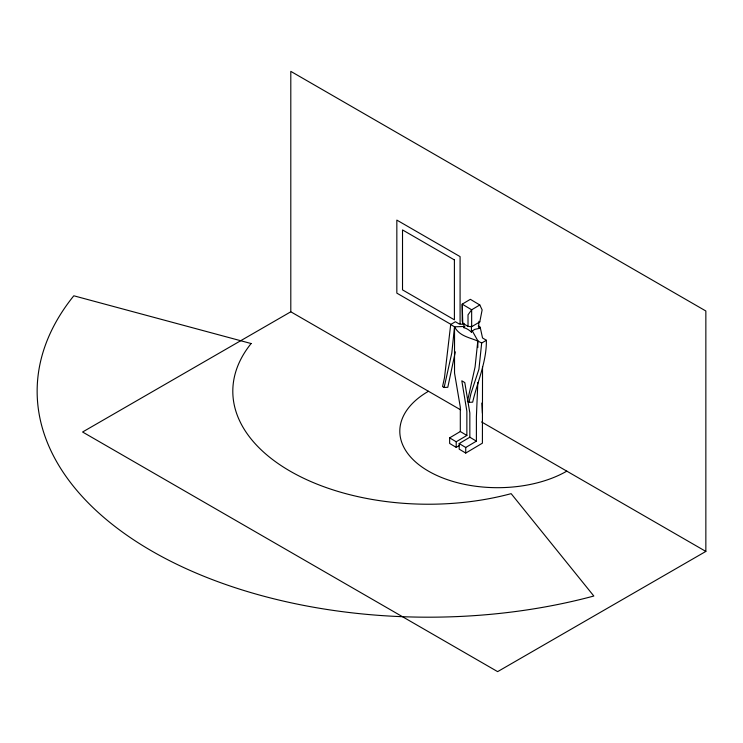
<?xml version="1.0" encoding="UTF-8"?>
<svg xmlns="http://www.w3.org/2000/svg" width="743" height="743" viewBox="0 0 743 743"><rect width="100%" height="100%" fill="white"/><g stroke="black" fill="none" stroke-linecap="round" stroke-linejoin="round"><path stroke-width="1.11" d="M459.146 445.614L456.202 447.37L456.202 441.779L466.864 435.454L466.864 411.176L461.812 380.797L464.793 382.58L469.836 412.959L469.836 437.228L459.183 443.562L459.183 449.144L465.731 453.063L482.402 443.162L482.532 366.745M463.734 324.385L459.239 324.022L455.403 321.728L450.695 324.524L444.481 377.723L442.559 386.546L444.138 387.493L447.797 387.279L455.32 351.866M450.695 324.524L454.53 326.818L451.79 353.009L444.138 387.493M480.192 327.245L478.817 328.471L474.638 329.418L472.316 330.96L477.823 340.758L475.083 366.94L467.431 401.424L469.009 402.362L472.669 402.158C477.443 381.596 486.702 361.795 486.368 340.257L482.532 337.963L480.192 327.245L478.204 326.056M486.368 340.257L481.668 343.052L478.929 369.243L470.932 393.549L469.009 402.362M479.792 321.895L482.133 309.896L479.792 304.964L470.347 299.318L462.22 304.147L462.22 321.078L462.768 323.242L468.016 326.381L471.656 326.725L479.792 321.895L478.817 321.32M472.316 330.96L471.433 332.186A18.473 10.476 60.9 0 0 463.929 327.691L464.802 326.465L454.53 326.818L454.53 373.014L460.307 407.257L460.307 431.525L466.864 435.454M479.792 304.964L471.656 309.794L468.016 314.837L468.016 326.381M456.202 447.37L449.645 443.441L449.645 437.859L460.307 431.525M465.731 453.063L465.731 447.481L476.393 441.147L476.393 416.879L477.823 382.496M290.801 311.791L82.584 432.008L497.634 671.635L705.85 551.417L705.85 310.992L290.801 71.365L290.801 311.791L460.641 409.848M481.668 343.052C472.325 337.443 460.326 337.703 454.53 326.818M454.4 259.92L402.52 229.921L402.52 289.881L454.4 319.834L454.4 259.874M451.047 324.44L396.836 293.132L396.836 220.095L460.084 256.614L460.084 323.855M481.594 421.95L705.85 551.417M469.836 437.228L476.393 441.147M449.645 437.859L456.202 441.779M459.183 443.562L465.731 447.481M481.835 403.059L482.402 413.312M478.817 322.341L478.817 328.471M477.823 340.758L477.823 347.566M471.656 326.725L471.656 309.794L462.22 304.147L462.768 323.242M471.433 325.703L471.433 332.186M463.929 323.372L463.929 327.691M566.807 471.146A97.825 56.477 0 0 1 428.46 471.146A97.825 56.477 0 0 1 428.46 391.273M251.134 343.535L73.808 295.788A391.31 225.918 0 0 0 151.758 551.018A391.31 225.918 0 0 0 593.833 596.025L511.147 493.649A195.66 112.964 0 0 1 290.114 471.146A195.66 112.964 0 0 1 251.134 343.535"/></g></svg>
